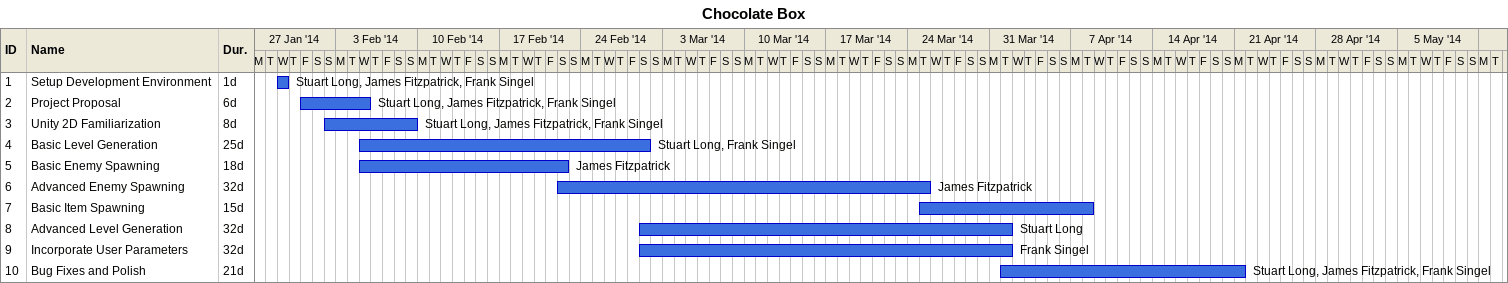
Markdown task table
Chocolate Box

| ID | Task | Duration | Start | Finish | Resources |
|---|---|---|---|---|---|
| 1 | Setup Development Environment | 1d | 2014-01-29 | 2014-01-29 | Stuart Long, James Fitzpatrick, Frank Singel |
| 2 | Project Proposal | 6d | 2014-01-31 | 2014-02-05 | Stuart Long, James Fitzpatrick, Frank Singel |
| 3 | Unity 2D Familiarization | 8d | 2014-02-02 | 2014-02-09 | Stuart Long, James Fitzpatrick, Frank Singel |
| 4 | Basic Level Generation | 25d | 2014-02-05 | 2014-03-01 | Stuart Long, Frank Singel |
| 5 | Basic Enemy Spawning | 18d | 2014-02-05 | 2014-02-22 | James Fitzpatrick |
| 6 | Advanced Enemy Spawning | 32d | 2014-02-22 | 2014-03-25 | James Fitzpatrick |
| 7 | Basic Item Spawning | 15d | 2014-03-25 | 2014-04-08 |  |
| 8 | Advanced Level Generation | 32d | 2014-03-01 | 2014-04-01 | Stuart Long |
| 9 | Incorporate User Parameters | 32d | 2014-03-01 | 2014-04-01 | Frank Singel |
| 10 | Bug Fixes and Polish | 21d | 2014-04-01 | 2014-04-21 | Stuart Long, James Fitzpatrick, Frank Singel |
